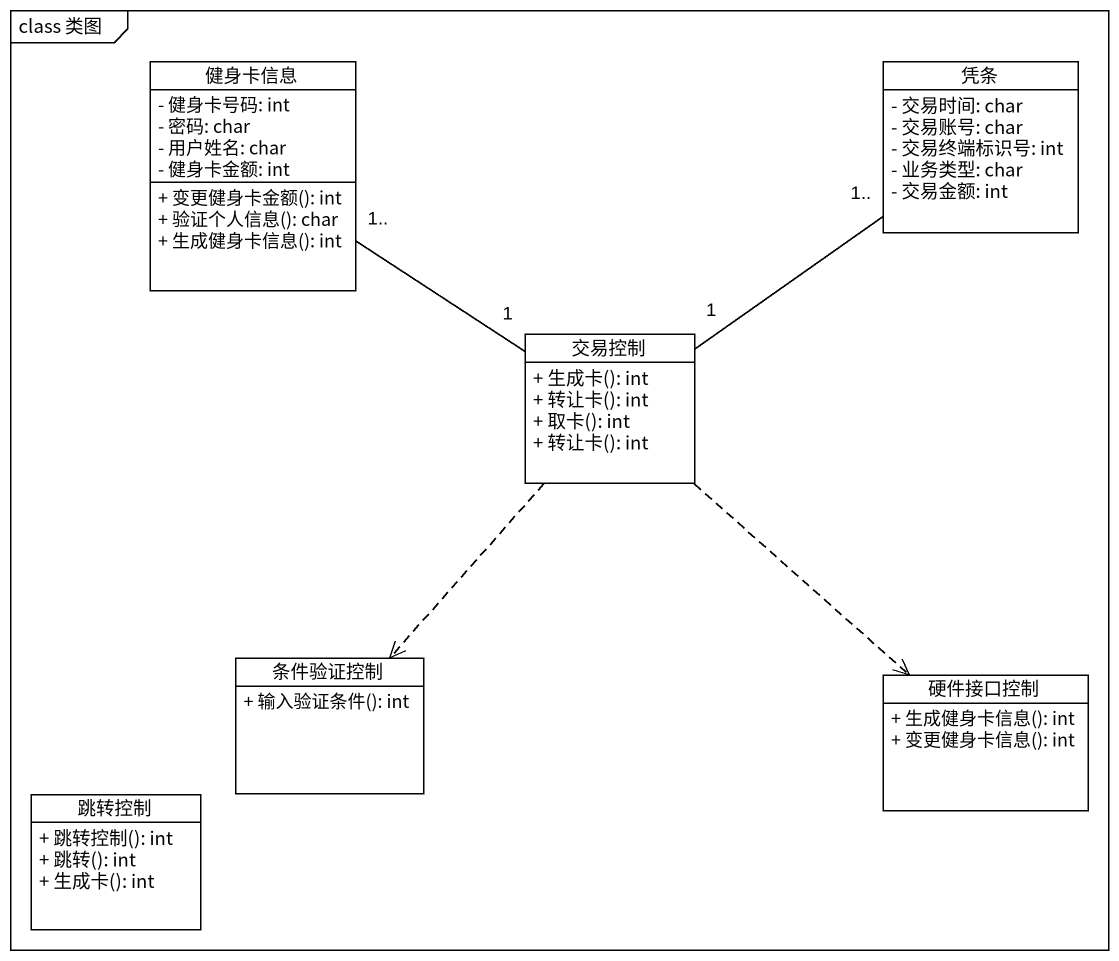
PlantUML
@startuml
mainframe class 类图
hide circle
hide empty members
skinparam classAttributeIconSize 0
class 健身卡信息 {
  - 健身卡号码: int
  - 密码: char
  - 用户姓名: char
  - 健身卡金额: int
  + 变更健身卡金额(): int
  + 验证个人信息(): char
  + 生成健身卡信息(): int
}
class 凭条 {
  - 交易时间: char
  - 交易账号: char
  - 交易终端标识号: int
  - 业务类型: char
  - 交易金额: int
}
class 交易控制 {
  + 生成卡(): int
  + 转让卡(): int
  + 取卡(): int
  + 转让卡(): int
}
class 条件验证控制 {
  + 输入验证条件(): int
}
class 硬件接口控制 {
  + 生成健身卡信息(): int
  + 变更健身卡信息(): int
}
class 跳转控制 {
  + 跳转控制(): int
  + 跳转(): int
  + 生成卡(): int
}
交易控制 "1" -up- "1.." 健身卡信息
交易控制 "1" -up- "1.." 凭条
交易控制 ..> 条件验证控制
交易控制 ..> 硬件接口控制
@enduml
